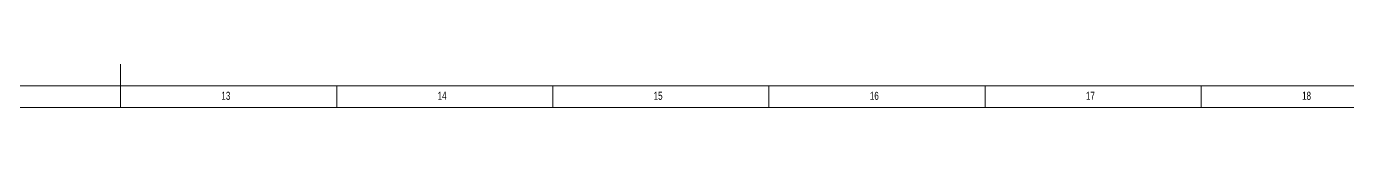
# Model space of a CAD drawing. Header units: inches. Extents: x 0 to 46.6, y 0 to 32.9.
# Drawn here: x 22.55 to 34.58, y 0.2 to 0.59 of the extents above; entities that cross this region are included whole.
import ezdxf

# ---------------------------------------------------------------- set-up
doc = ezdxf.new("R2010")
doc.units = ezdxf.units.IN
doc.header["$MEASUREMENT"] = 0
doc.styles.add('SLDTEXTSTYLE0', font='TXT', dxfattribs={"width": 0.75})

msp = doc.modelspace()

# ---------------------------------------------------------------- linework, layer by layer
at = {"color": 7, "linetype": 'Continuous', "lineweight": 0}
for p, q in [((23.406, 0.197), (23.406, 0.591)), ((0.394, 0.394), (39.244, 0.394)), ((25.374, 0.197), (25.374, 0.394)), ((27.343, 0.394), (27.343, 0.197)), ((29.311, 0.197), (29.311, 0.394)), ((31.28, 0.394), (31.28, 0.197)), ((33.248, 0.197), (33.248, 0.394)), ((0.197, 0.197), (46.614, 0.197))]:
    msp.add_line(p, q, dxfattribs=at)

# ---------------------------------------------------------------- texts
at = {"color": 7, "linetype": 'Continuous', "lineweight": 0, "char_height": 0.0729, "attachment_point": 1, "style": 'SLDTEXTSTYLE0'}
for s, insert in [('13', (24.324, 0.341)), ('14', (26.293, 0.341)), ('15', (28.261, 0.341)), ('16', (30.23, 0.341)), ('17', (32.198, 0.341)), ('18', (34.167, 0.341))]:
    msp.add_mtext(s, dxfattribs=dict(at, insert=insert))

doc.saveas('drawing.dxf')
